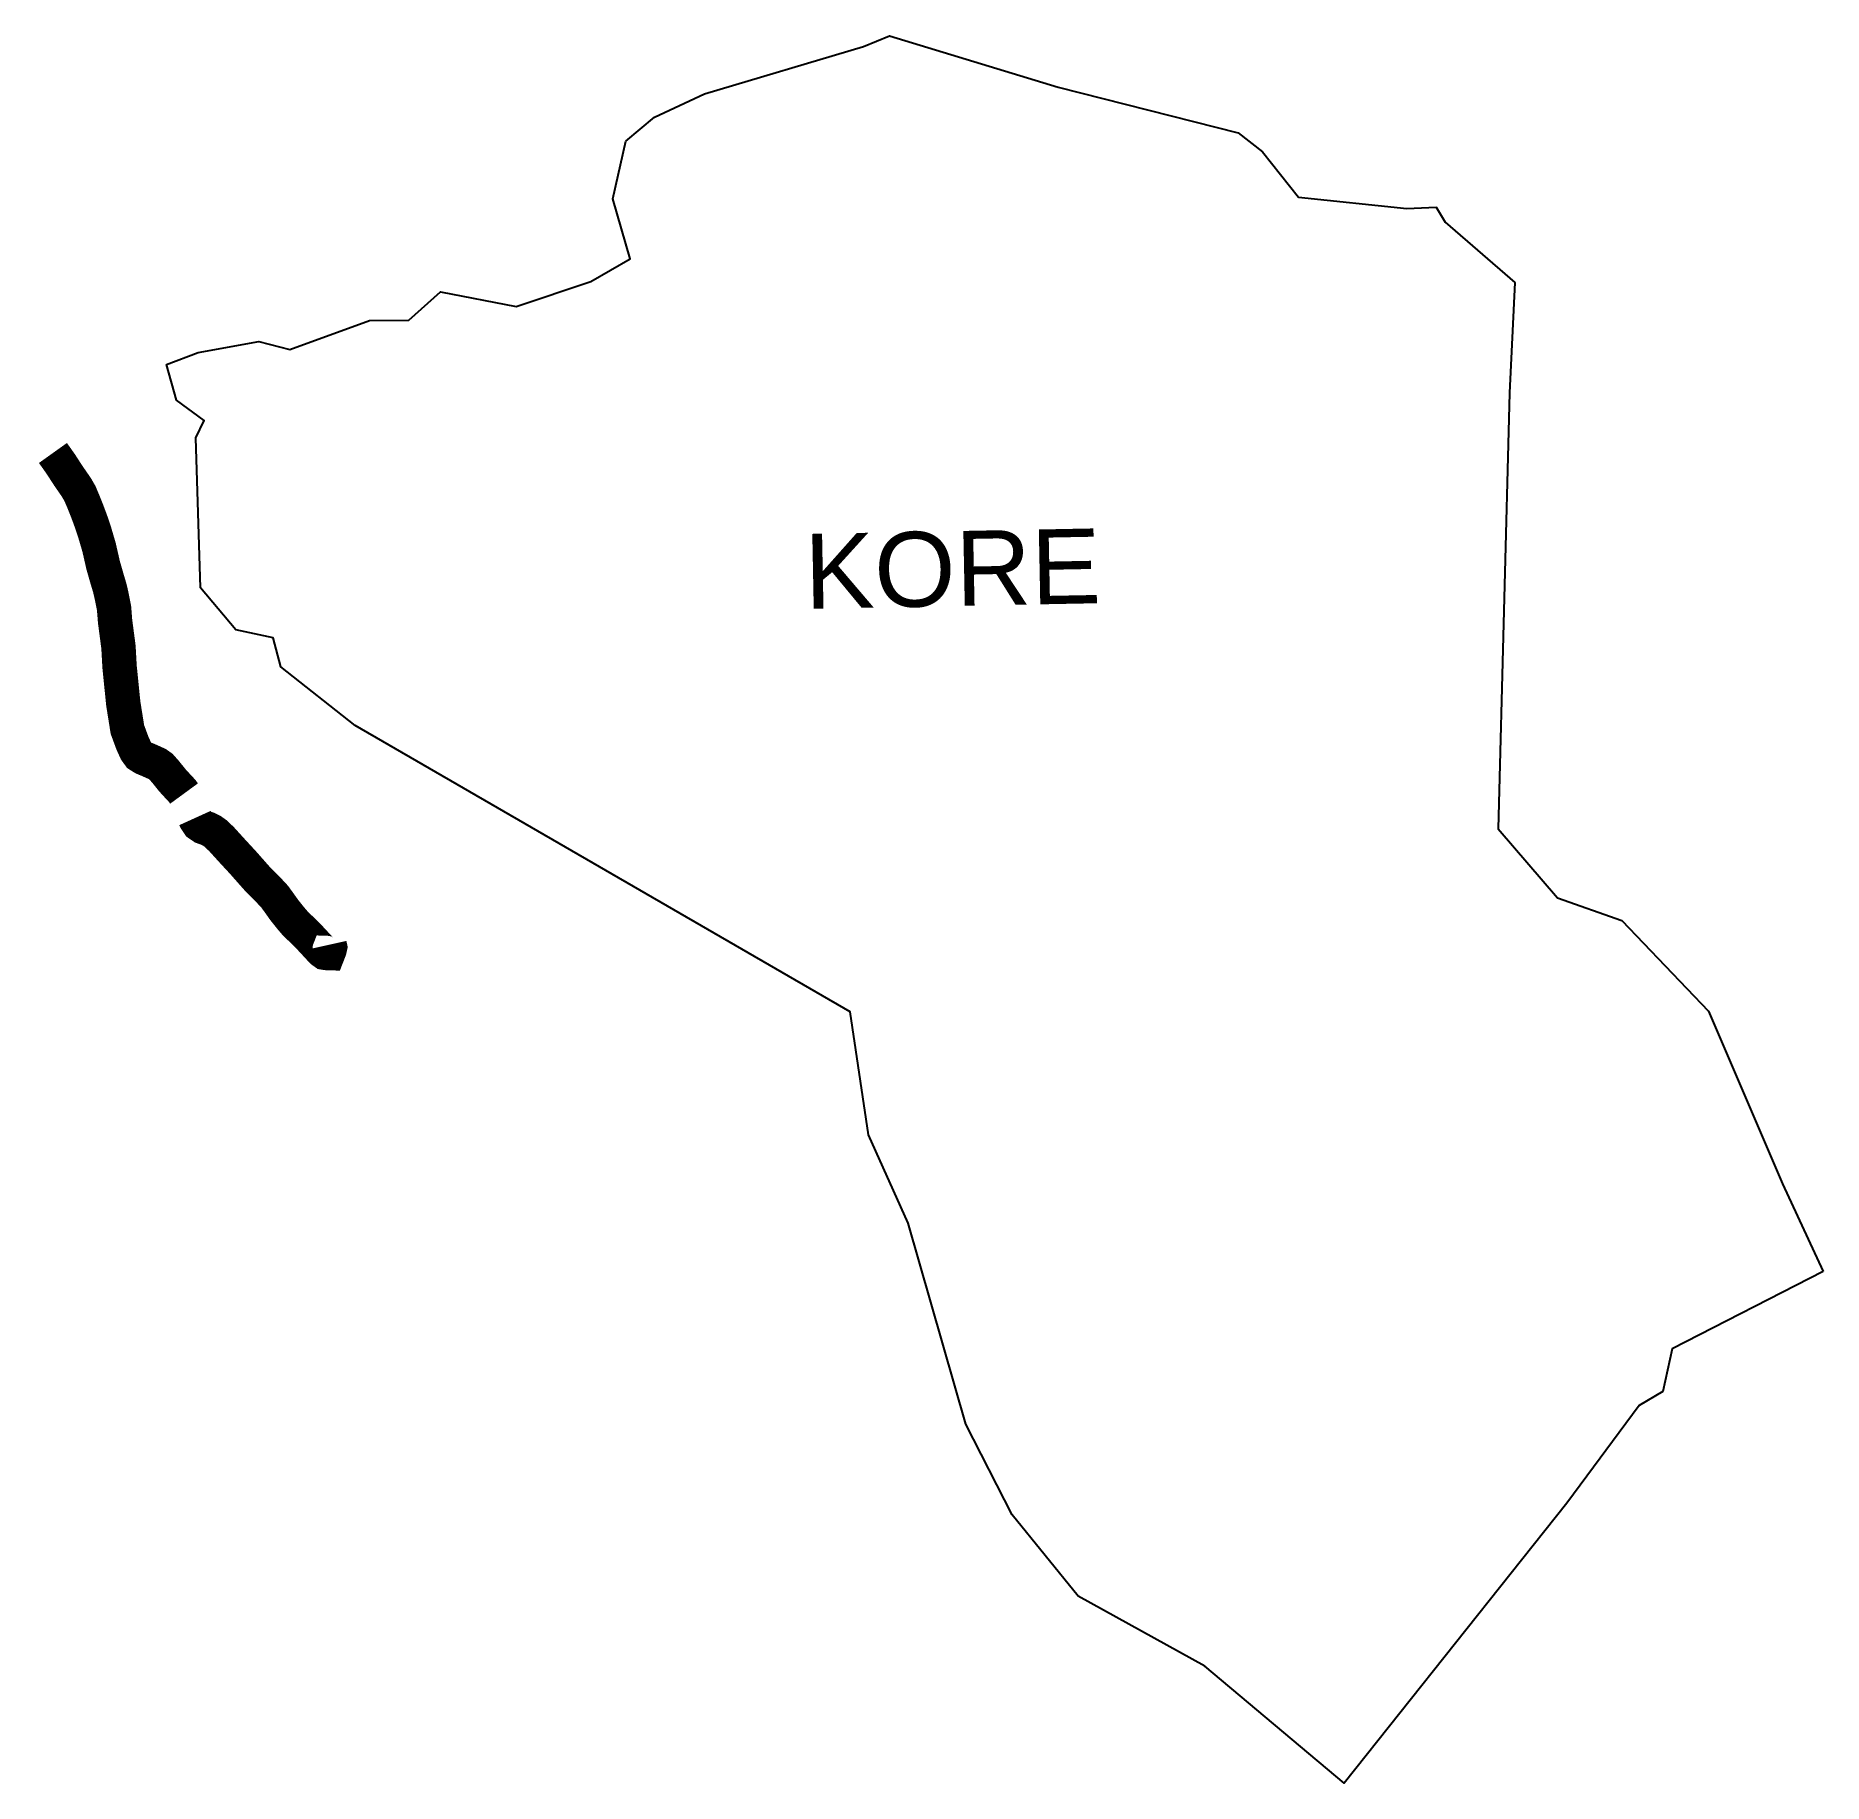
# Model space of a CAD drawing. Header units: metres. Extents: x 261621 to 264218, y 2159443 to 2161982.
import ezdxf

# ---------------------------------------------------------------- set-up
doc = ezdxf.new("R2010")
doc.units = ezdxf.units.M
for name, color, linetype in [('ARTIFICIALLY PROTECTED', 1, 'Continuous'), ('village', 3, 'Continuous'), ('VILLAGE NAME', 250, 'Continuous')]:
    doc.layers.add(name, color=color, linetype=linetype)
doc.styles.get("Standard").update_dxf_attribs({"font": 'simplex.shx'})

msp = doc.modelspace()

# ---------------------------------------------------------------- linework, layer by layer
at = {"color": 3, "flags": 128}
msp.add_lwpolyline([(262478.5, 2161828.9), (262520.3, 2161863.5)], dxfattribs=at)
at = {"layer": 'ARTIFICIALLY PROTECTED', "const_width": 50, "flags": 128}
for points in [[(261646.2, 2161375.9), (261647.7, 2161373.8), (261657.6, 2161359.8), (261668.8, 2161342.5), (261680.1, 2161326.2), (261685.6, 2161316.7), (261691.1, 2161303.6), (261695.9, 2161291.6), (261702.1, 2161274.9), (261706.7, 2161261), (261713.2, 2161238.9), (261719.2, 2161212.6), (261725.6, 2161190.4), (261728.7, 2161180.2), (261731.1, 2161169.9), (261735, 2161150.5), (261736.5, 2161131.4), (261741.4, 2161094.1), (261743, 2161065.3), (261748.4, 2161011.9), (261754.4, 2160974.2), (261761.7, 2160954.4), (261766.9, 2160943), (261771.4, 2160936.8), (261777.6, 2160932.9), (261785.9, 2160929.4), (261792, 2160926.7), (261797.9, 2160924), (261803.2, 2160920.2), (261810.2, 2160912.3), (261819.9, 2160900.2), (261827, 2160892.5), (261833.7, 2160885.3), (261836.7, 2160881.2)], [(261852.5, 2160845.6), (261853.5, 2160843.4), (261857.9, 2160836.7), (261863.9, 2160832.6), (261871.9, 2160829.7), (261876.8, 2160827.2), (261882.2, 2160823.4), (261890.8, 2160815.3), (261907, 2160797.5), (261921.9, 2160781.4), (261943.9, 2160756.5), (261960.2, 2160740.1), (261968.3, 2160731.4), (261974.7, 2160722.6), (261982.3, 2160711.9), (261991.1, 2160700.9), (261998.5, 2160692.2), (262005.1, 2160685.9), (262019.7, 2160671.4), (262037.1, 2160652.6), (262040.7, 2160650), (262043.1, 2160649.6), (262046.2, 2160649.5), (262048, 2160654.1), (262048.9, 2160658.1), (262048.1, 2160661.7)]]:
    msp.add_lwpolyline(points, dxfattribs=at)
at = {"layer": 'village', "color": 3}
for points in [[(262520.3, 2161863.5, 0), (262592.6, 2161897.8, 0), (262823.6, 2161966.6, 0), (262861.6, 2161982, 0), (263106.5, 2161907.4, 0), (263367.8, 2161840.9, 0), (263403.3, 2161813.6, 0), (263455.9, 2161747.3, 0), (263613.3, 2161731.1, 0), (263655.5, 2161733.2, 0), (263668.7, 2161711, 0), (263769.8, 2161623.8, 0), (263762.4, 2161463.3, 0), (263745.6, 2160830, 0), (263832, 2160729.7, 0), (263925.3, 2160696.7, 0), (264051.3, 2160565.1, 0), (264159, 2160314, 0), (264218, 2160187, 0)], [(264218, 2160187, 0), (263998.5, 2160074.6, 0), (263984.9, 2160012.8, 0), (263950.7, 2159992.2, 0), (263845.3, 2159850.2, 0), (263521.9, 2159443.5, 0), (263319.4, 2159613.4, 0), (263135.5, 2159715.5, 0), (263039.6, 2159833.5, 0), (262972.2, 2159965.1, 0), (262888.5, 2160257.1, 0), (262831, 2160385.6, 0), (262804.4, 2160564.3, 0), (262085.4, 2160980.2, 0), (261977.1, 2161065.5, 0), (261966, 2161107.3, 0), (261911.7, 2161119, 0), (261860.5, 2161179.8, 0), (261853.8, 2161397.8, 0), (261865.8, 2161423.1, 0), (261825.7, 2161452.8, 0), (261811, 2161504.6, 0), (261857.2, 2161522.1, 0), (261945.2, 2161537.9, 0), (261990.5, 2161526.2, 0), (262106.1, 2161568.4, 0), (262163.4, 2161569, 0), (262209.2, 2161610.2, 0), (262319.3, 2161588.8, 0), (262427.5, 2161625.2, 0), (262484.9, 2161657.8, 0), (262459.5, 2161745.2, 0), (262478.5, 2161828.9, 0)]]:
    msp.add_polyline3d(points, dxfattribs=at)

# ---------------------------------------------------------------- texts
at = {"layer": 'VILLAGE NAME', "insert": (262736.9, 2161258.2), "char_height": 108.748, "attachment_point": 1, "rotation": 1.1028}
msp.add_mtext_dynamic_manual_height_columns('{\\fArial|b0|i0|c0|p34;KORE}', width=726.929, gutter_width=543.7, heights=[0], dxfattribs=at)

doc.saveas('drawing.dxf')
